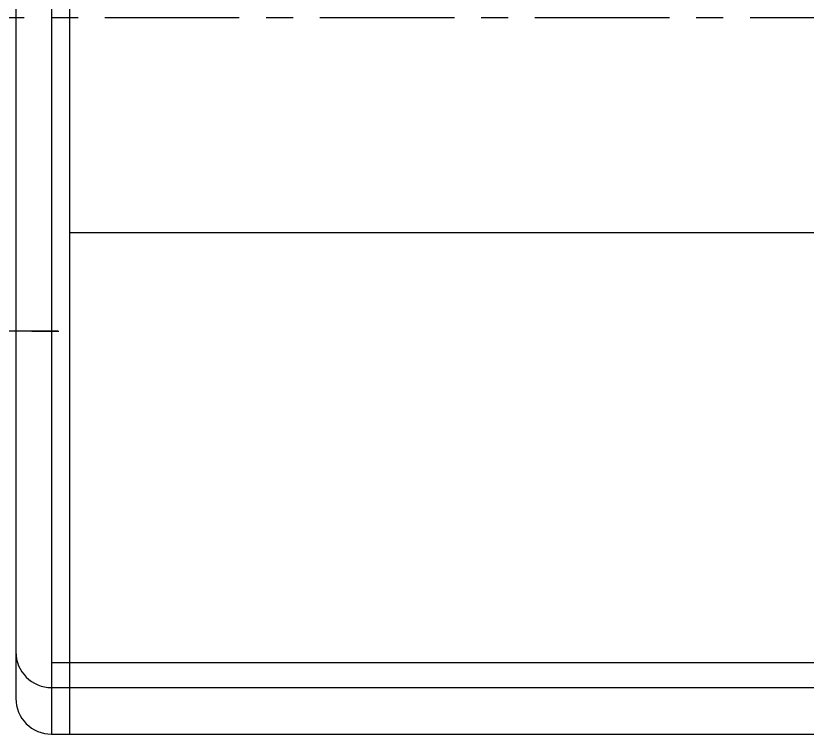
# Model space of a CAD drawing. Extents: x -609 to 199, y 159 to 558.
# Drawn here: x -437.77 to -393.61, y 208.25 to 248.34 of the extents above; entities that cross this region are included whole.
import ezdxf

# ---------------------------------------------------------------- set-up
doc = ezdxf.new("R2010")
doc.units = 0
doc.linetypes.add('CENTER', pattern=[12, 7.5, -1.5, 1.5, -1.5])
doc.linetypes.add('CONTINOUS', pattern=[0])
doc.layers.get('0').update_dxf_attribs({"linetype": 'CONTINUOUS'})
doc.layers.add('CENTER', color=1, linetype='CENTER')

msp = doc.modelspace()

# ---------------------------------------------------------------- linework, layer by layer
at = {"color": 7, "linetype": 'CONTINOUS'}
for p, q in [((-435.773, 288.251), (-435.773, 208.251)), ((-434.773, 288.251), (-434.773, 208.251)), ((-437.773, 286.251), (-437.773, 210.251)), ((-434.773, 236.251), (184.227, 236.251)), ((-435.773, 212.251), (185.227, 212.251)), ((-435.773, 210.849), (185.227, 210.849)), ((-435.773, 208.251), (185.227, 208.251))]:
    msp.add_line(p, q, dxfattribs=at)
for centre in [(-435.773, 212.849), (-435.773, 210.251)]:
    msp.add_arc(centre, 2, 180, 270, dxfattribs=at)
at = {"layer": 'CENTER', "color": 1, "linetype": 'CENTER'}
for p, q in [((-480.801, 248.251), (195.156, 248.251)), ((-469.882, 230.751), (-434.773, 230.751)), ((-435.433, 230.751), (-443.542, 230.751))]:
    msp.add_line(p, q, dxfattribs=at)

doc.saveas('drawing.dxf')
